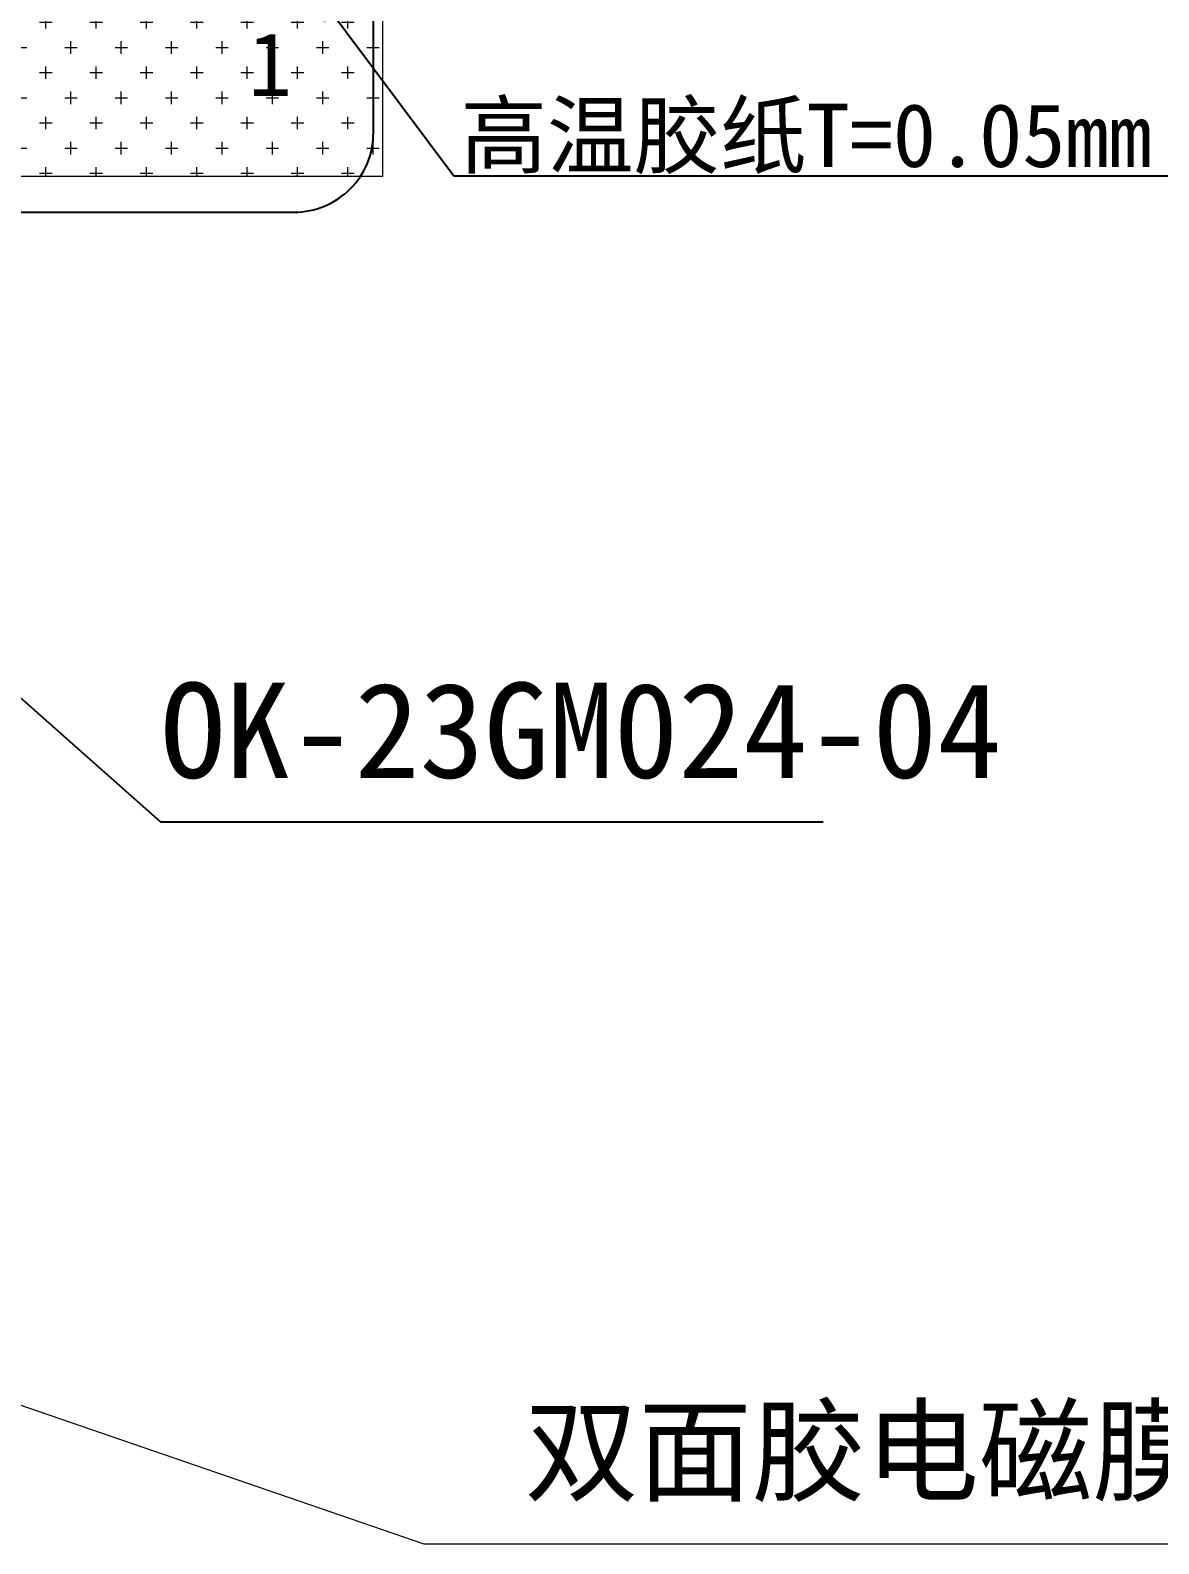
# Model space of a CAD drawing. Header units: millimetres. Extents: x 1845 to 2650, y -178 to 579.
# Drawn here: x 1906.57 to 1920.8, y 252.14 to 271.23 of the extents above; entities that cross this region are included whole.
import ezdxf

# ---------------------------------------------------------------- set-up
doc = ezdxf.new("R2010")
doc.units = ezdxf.units.MM
doc.layers.get('0').update_dxf_attribs({"lineweight": 5})
for name, color, linetype, lineweight in [('DIM', 3, 'Continuous', 5), ('MFPC', 50, 'Continuous', 5), ('TAPE', 90, 'Continuous', 5)]:
    doc.layers.add(name, color=color, linetype=linetype, lineweight=lineweight)
doc.styles.add('RD', font='ROMAND.shx', dxfattribs={"width": 0.8})
doc.styles.add('ZI2.5', font='', dxfattribs={"height": 2.5})
doc.styles.add('汉字', font='')
doc.styles.get('ZI2.5').set_extended_font_data('SimSun')
doc.styles.get('汉字').set_extended_font_data('SimSun')
doc.dimstyles.new('DIM', dxfattribs={"dimtxt": 0.8, "dimasz": 0.8, "dimexe": 0, "dimexo": 0.5, "dimgap": 0.11, "dimtad": 0, "dimzin": 1, "dimdsep": 46, "dimtxsty": 'RD', "dimcen": 0, "dimclrd": 256, "dimclre": 256, "dimclrt": 256, "dimadec": 0, "dimazin": 0, "dimtm": 1e-09, "dimtfac": 1, "dimtofl": 0, "dimtmove": 0, "dimatfit": 3, "dimfxl": 1, "dimlwe": -1, "dimarcsym": 0})

msp = doc.modelspace()

# ---------------------------------------------------------------- hatches: boundary and pattern name
at = {"layer": 'TAPE', "lineweight": 5}
h = msp.add_hatch(dxfattribs=at)
h.set_pattern_fill('CROSS', color=32, scale=0.05)
h.set_pattern_definition([(0, (2838.54837, -283.34626), (0.3175, 0.3175), [0.15875, -0.47625]), (90, (2838.62775, -283.42564), (-0.3175, 0.3175), [0.15875, -0.47625])])
h.paths.add_polyline_path([(1904.0137, 275.3814), (1904.0137, 269.3814), (1911.0137, 269.3814), (1911.0137, 275.3814)])

# ---------------------------------------------------------------- linework, layer by layer
at = {"layer": 'MFPC', "linetype": 'Continuous', "lineweight": 25}
msp.add_lwpolyline([(1898.863, 268.9316), (1909.898, 268.9316, 0.4142136), (1910.898, 269.9316), (1910.898, 274.8685, 0.4142136)], format="xyb", dxfattribs=at)
at = {"layer": 'TAPE', "color": 32, "lineweight": 5}
msp.add_lwpolyline([(1911.0137, 275.3814), (1911.0137, 269.3814), (1904.0137, 269.3814), (1904.0137, 275.3814)], close=True, dxfattribs=at)

# ---------------------------------------------------------------- texts
at = {"color": 1, "lineweight": 5, "style": 'ZI2.5'}
msp.add_text('1', height=0.8, dxfattribs=at).set_placement((1909.3227, 270.3971))
at = {"layer": 'DIM', "lineweight": 5, "style": '汉字'}
msp.add_text('高温胶纸T=0.05mm', height=0.8, dxfattribs=at).set_placement((1911.9962, 269.5017))
at = {"layer": 'DIM', "color": 3, "lineweight": 5, "style": '汉字'}
msp.add_text('OK-23GM024-04', height=1.2, dxfattribs=at).set_placement((1908.2134, 261.7964))
at = {"layer": 'DIM', "lineweight": 5, "insert": (1921.3997, 253.8324), "char_height": 1.05, "width": 9.174666, "attachment_point": 3, "style": 'RD'}
msp.add_mtext('{\\fSimSun|b0|i0|c134|p2;\\W1;\\C3;双面胶电磁膜}', dxfattribs=at)

# ---------------------------------------------------------------- leaders
at = {"layer": 'DIM', "lineweight": 5}
for points, override in [([(1909.807, 272.2086), (1911.9103, 269.3906), (1921.263, 269.3906)], {"dimasz": 1, "dimzin": 0}), ([(1903.667, 265.2655), (1908.2113, 261.2434), (1916.5699, 261.2434)], {"dimtol": 1, "dimtp": 0.5, "dimtm": 0.5, "dimfxl": 0.8, "dimarcsym": 1})]:
    msp.add_leader(points, dimstyle='DIM', override=override, dxfattribs=at)
at = {"layer": 'DIM', "color": 32, "lineweight": 5}
msp.add_leader([(1904.2121, 254.6523), (1911.5329, 252.1365), (1923.2236, 252.1365)], dimstyle='DIM', override={"dimgap": 0.11, "dimtad": 0, "dimfxl": 1.25, "dimlwd": 5, "dimlwe": 5, "dimarcsym": 1}, dxfattribs=at)

doc.saveas('drawing.dxf')
